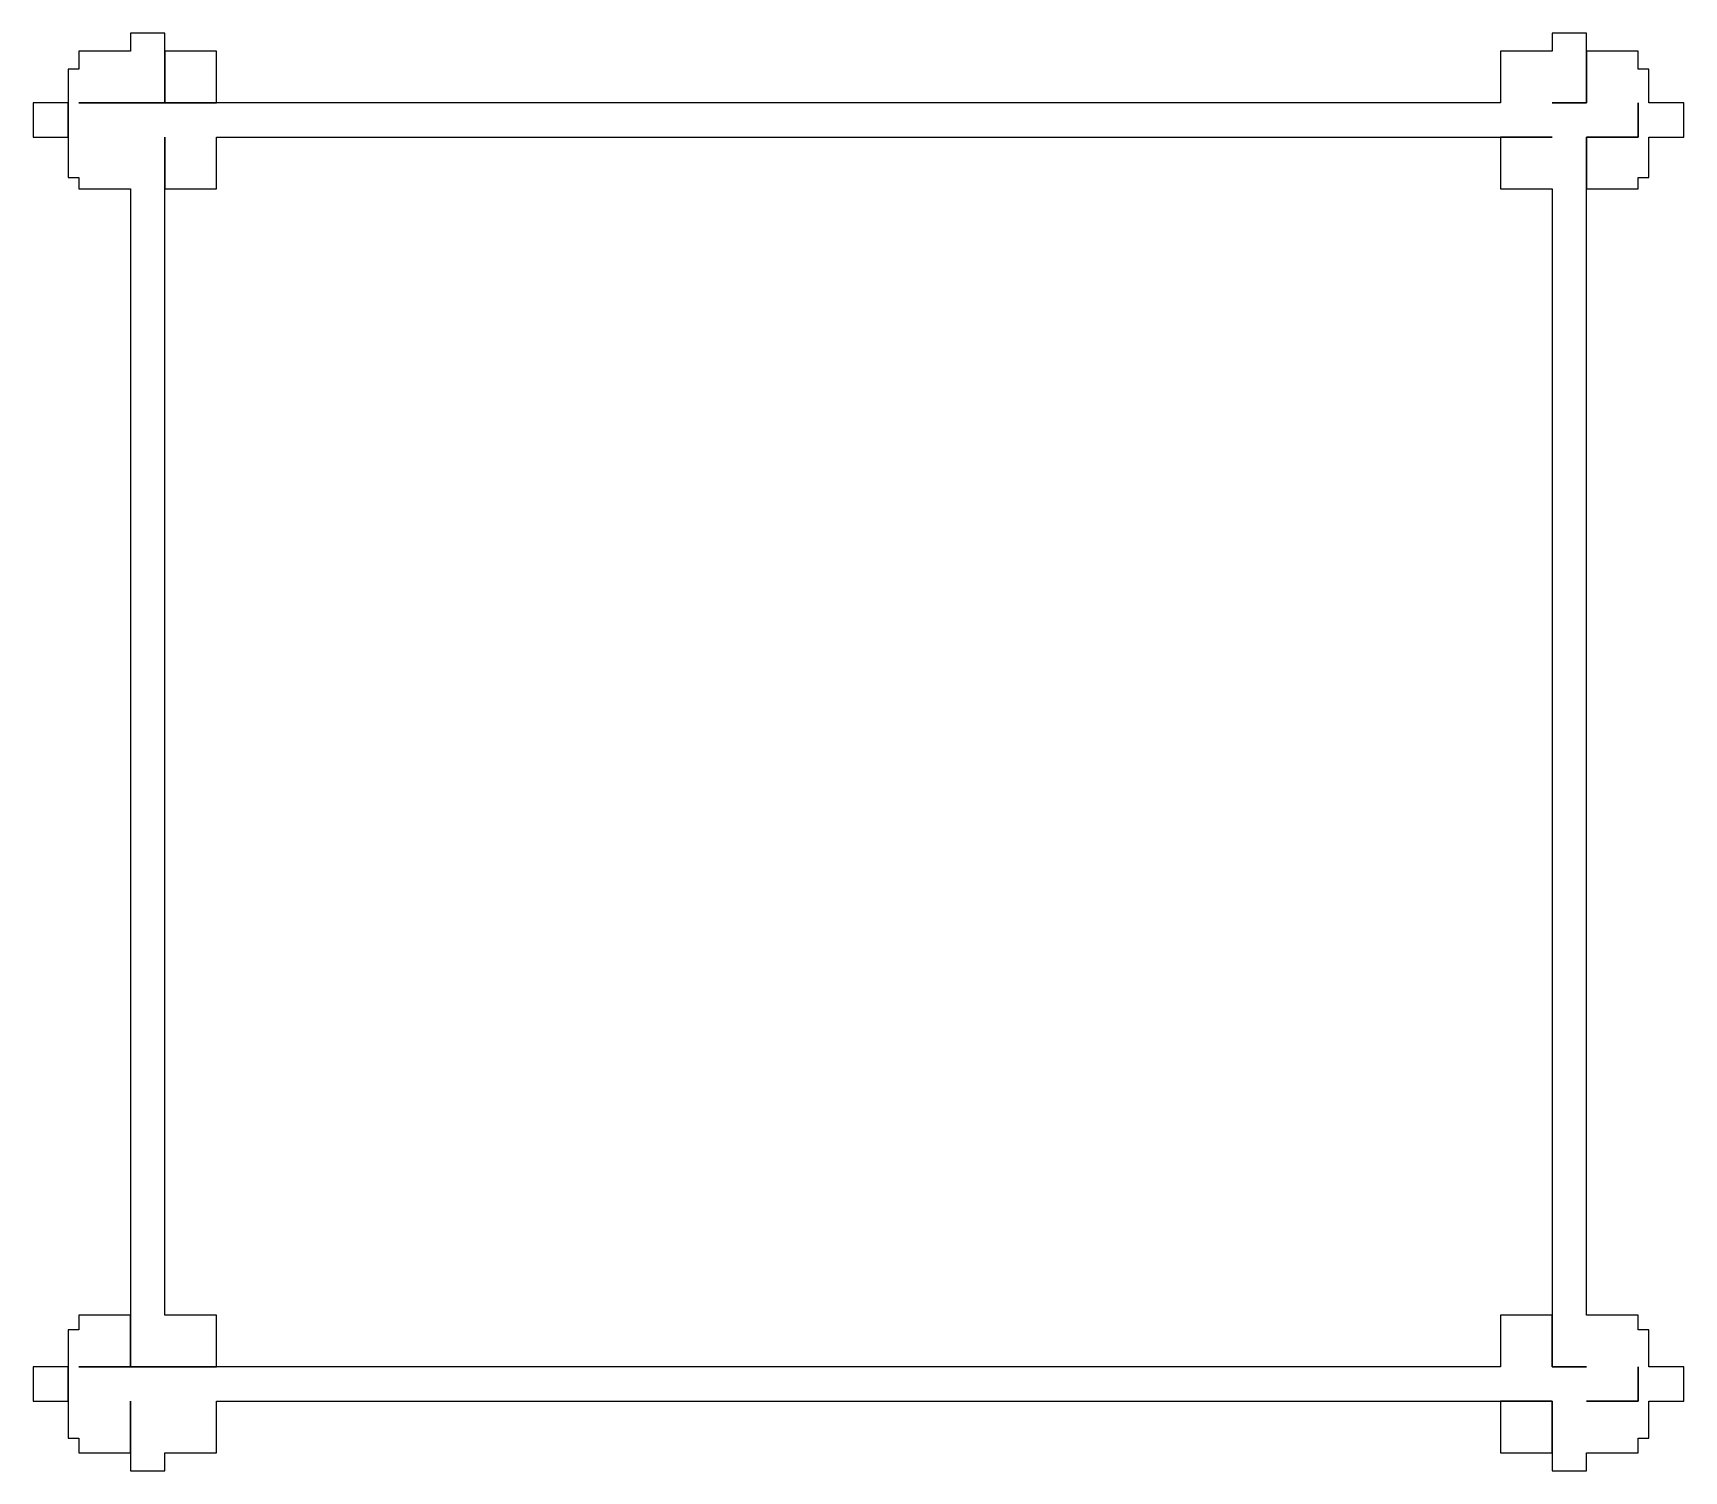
# Model space of a CAD drawing. Header units: metres. Extents: x -45.7 to 45.7, y -39.8 to 39.8.
import ezdxf

# ---------------------------------------------------------------- set-up
doc = ezdxf.new("R2010")
doc.units = ezdxf.units.M

msp = doc.modelspace()

# ---------------------------------------------------------------- linework, layer by layer
for p, q in [((-38.42, 39.81), (-40.32, 39.81)), ((-40.32, 39.81), (-40.32, 38.81)), ((-38.42, 35.95), (-38.42, 39.81)), ((40.32, 39.81), (38.42, 39.81)), ((38.42, 39.81), (38.42, 38.81)), ((40.32, 35.95), (40.32, 39.81)), ((-40.32, 38.81), (-43.18, 38.81)), ((-43.18, 38.81), (-43.18, 37.81)), ((-35.56, 38.81), (-38.42, 38.81)), ((-38.42, 38.81), (-38.42, 35.95)), ((-35.56, 35.95), (-35.56, 38.81)), ((38.42, 38.81), (35.56, 38.81)), ((35.56, 38.81), (35.56, 35.95)), ((43.18, 38.81), (40.32, 38.81)), ((40.32, 38.81), (40.32, 35.95)), ((43.18, 37.81), (43.18, 38.81)), ((-43.18, 37.81), (-43.78, 37.81)), ((-43.78, 37.81), (-43.78, 31.81)), ((43.78, 37.81), (43.18, 37.81)), ((43.78, 35.95), (43.78, 37.81)), ((-43.78, 35.95), (-45.72, 35.95)), ((-45.72, 35.95), (-45.72, 34.05)), ((-43.78, 34.05), (-43.78, 35.95)), ((35.56, 35.95), (-43.18, 35.95)), ((-43.18, 35.95), (-43.18, 35.95)), ((-43.18, 35.95), (-40.32, 35.95)), ((-40.32, 35.95), (-40.32, 35.95)), ((-40.32, 35.95), (-38.42, 35.95)), ((-38.42, 35.95), (-35.56, 35.95)), ((40.32, 35.95), (38.42, 35.95)), ((38.42, 35.95), (38.42, 35.95)), ((38.42, 35.95), (40.32, 35.95)), ((43.18, 34.05), (43.18, 35.95)), ((43.18, 35.95), (43.18, 35.95)), ((43.18, 35.95), (43.18, 34.05)), ((45.72, 35.95), (43.78, 35.95)), ((45.72, 34.05), (45.72, 35.95)), ((-45.72, 34.05), (-43.78, 34.05)), ((-38.42, -31.19), (-38.42, 34.05)), ((-38.42, 34.05), (-38.42, 34.05)), ((-38.42, 34.05), (-38.42, 31.19)), ((-35.56, 31.19), (-35.56, 34.05)), ((-35.56, 34.05), (38.42, 34.05)), ((38.42, 34.05), (35.56, 34.05)), ((35.56, 34.05), (35.56, 31.19)), ((38.42, 34.05), (38.42, 34.05)), ((40.32, -31.19), (40.32, 34.05)), ((40.32, 34.05), (43.18, 34.05)), ((43.18, 34.05), (40.32, 34.05)), ((40.32, 34.05), (40.32, 31.19)), ((43.78, 31.81), (43.78, 34.05)), ((43.78, 34.05), (45.72, 34.05)), ((-43.78, 31.81), (-43.18, 31.81)), ((-43.18, 31.81), (-43.18, 31.19)), ((-43.18, 31.19), (-40.32, 31.19)), ((-40.32, 31.19), (-40.32, -34.05)), ((-38.42, 31.19), (-35.56, 31.19)), ((35.56, 31.19), (38.42, 31.19)), ((38.42, 31.19), (38.42, -34.05)), ((40.32, 31.19), (43.18, 31.19)), ((43.18, 31.19), (43.18, 31.81)), ((43.18, 31.81), (43.78, 31.81)), ((-43.18, -32), (-43.78, -32)), ((-43.78, -32), (-43.78, -38)), ((-40.32, -31.19), (-43.18, -31.19)), ((-43.18, -31.19), (-43.18, -32)), ((-40.32, -34.05), (-40.32, -31.19)), ((-35.56, -31.19), (-38.42, -31.19)), ((-35.56, -34.05), (-35.56, -31.19)), ((38.42, -31.19), (35.56, -31.19)), ((35.56, -31.19), (35.56, -34.05)), ((38.42, -34.05), (38.42, -31.19)), ((43.18, -31.19), (40.32, -31.19)), ((43.18, -32), (43.18, -31.19)), ((43.78, -32), (43.18, -32)), ((43.78, -34.05), (43.78, -32)), ((-43.78, -34.05), (-45.72, -34.05)), ((-45.72, -34.05), (-45.72, -35.95)), ((-43.78, -35.95), (-43.78, -34.05)), ((35.56, -34.05), (-43.18, -34.05)), ((-43.18, -34.05), (-43.18, -34.05)), ((-43.18, -34.05), (-40.32, -34.05)), ((-40.32, -34.05), (-38.42, -34.05)), ((-38.42, -34.05), (-38.42, -34.05)), ((-38.42, -34.05), (-35.56, -34.05)), ((38.42, -34.05), (40.32, -34.05)), ((40.32, -34.05), (38.42, -34.05)), ((40.32, -34.05), (40.32, -34.05)), ((43.18, -35.95), (43.18, -34.05)), ((43.18, -34.05), (43.18, -34.05)), ((43.18, -34.05), (43.18, -35.95)), ((45.72, -34.05), (43.78, -34.05)), ((45.72, -35.95), (45.72, -34.05)), ((-45.72, -35.95), (-43.78, -35.95)), ((-40.32, -38.81), (-40.32, -35.95)), ((-40.32, -35.95), (-40.32, -35.95)), ((-40.32, -35.95), (-40.32, -39.81)), ((-35.56, -38.81), (-35.56, -35.95)), ((-35.56, -35.95), (38.42, -35.95)), ((38.42, -35.95), (35.56, -35.95)), ((35.56, -35.95), (35.56, -38.81)), ((38.42, -35.95), (38.42, -39.81)), ((38.42, -38.81), (38.42, -35.95)), ((40.32, -35.95), (40.32, -35.95)), ((40.32, -35.95), (43.18, -35.95)), ((43.18, -35.95), (40.32, -35.95)), ((43.78, -38), (43.78, -35.95)), ((43.78, -35.95), (45.72, -35.95)), ((-43.78, -38), (-43.18, -38)), ((-43.18, -38), (-43.18, -38.81)), ((43.18, -38.81), (43.18, -38)), ((43.18, -38), (43.78, -38)), ((-43.18, -38.81), (-40.32, -38.81)), ((-38.42, -39.81), (-38.42, -38.81)), ((-38.42, -38.81), (-35.56, -38.81)), ((35.56, -38.81), (38.42, -38.81)), ((40.32, -39.81), (40.32, -38.81)), ((40.32, -38.81), (43.18, -38.81)), ((-40.32, -39.81), (-38.42, -39.81)), ((38.42, -39.81), (40.32, -39.81))]:
    msp.add_line(p, q)

doc.saveas('drawing.dxf')
